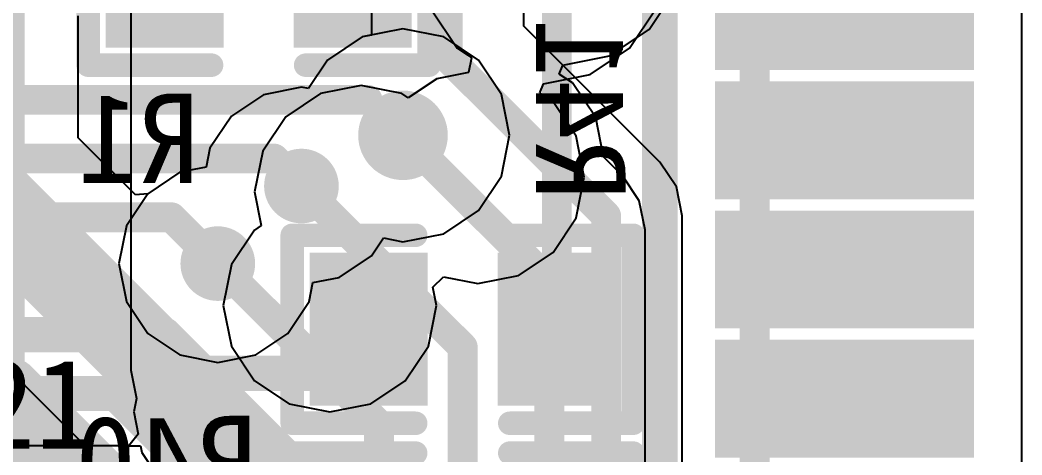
# Model space of a CAD drawing. Header units: millimetres. Extents: x 192 to 285.3, y 128.7 to 184.7.
# Drawn here: x 221.16 to 229.68, y 167.62 to 171.32 of the extents above; entities that cross this region are included whole.
import ezdxf

# ---------------------------------------------------------------- set-up
doc = ezdxf.new("R2010")
doc.units = ezdxf.units.MM
for name, color, linetype in [('BottomLayer', 5, 'Continuous'), ('BottomOverlay', 54, 'Continuous'), ('BottomPaste', 16, 'Continuous'), ('BottomSolder', 6, 'Continuous'), ('ConnectLayer', 7, 'Continuous'), ('MidLayer1', 16, 'Continuous'), ('MidLayer2', 76, 'Continuous'), ('MultiLayer', 9, 'Continuous'), ('TopLayer', 1, 'Continuous'), ('TopOverlay', 2, 'Continuous'), ('ViaHoleLayer', 16, 'Continuous')]:
    doc.layers.add(name, color=color, linetype=linetype)

# ---------------------------------------------------------------- blocks, each defined once
blk = doc.blocks.new('N303_3_B_5')
at = {"layer": 'BottomLayer'}
for points in [[(13.1706, 13.3104), (11.1706, 13.3104), (13.1706, 12.5104), (11.1706, 12.5104)], [(13.1706, 12.2104), (11.1706, 12.2104), (13.1706, 11.4104), (11.1706, 11.4104)], [(13.1706, 11.1104), (11.1706, 11.1104), (13.1706, 10.3104), (11.1706, 10.3104)], [(13.1706, 10.0104), (11.1706, 10.0104), (13.1706, 9.2104), (11.1706, 9.2104)]]:
    blk.add_solid(points, dxfattribs=at)
at = {"layer": 'BottomPaste'}
for points in [[(13.1706, 13.3104), (11.1706, 13.3104), (13.1706, 12.5104), (11.1706, 12.5104)], [(13.1706, 12.2104), (11.1706, 12.2104), (13.1706, 11.4104), (11.1706, 11.4104)], [(13.1706, 11.1104), (11.1706, 11.1104), (13.1706, 10.3104), (11.1706, 10.3104)], [(13.1706, 10.0104), (11.1706, 10.0104), (13.1706, 9.2104), (11.1706, 9.2104)]]:
    blk.add_solid(points, dxfattribs=at)
at = {"layer": 'BottomSolder'}
for points in [[(13.2722, 13.412), (11.069, 13.412), (13.2722, 12.4088), (11.069, 12.4088)], [(13.2722, 12.312), (11.069, 12.312), (13.2722, 11.3088), (11.069, 11.3088)], [(13.2722, 11.212), (11.069, 11.212), (13.2722, 10.2088), (11.069, 10.2088)], [(13.2722, 10.112), (11.069, 10.112), (13.2722, 9.1088), (11.069, 9.1088)]]:
    blk.add_solid(points, dxfattribs=at)
blk = doc.blocks.new('0603_B_98')
at = {"layer": 'BottomLayer'}
for points in [[(-1.2, -0.55), (-0.4, -0.55), (-1.2, 0.55), (-0.4, 0.55)], [(0.4, -0.55), (1.2, -0.55), (0.4, 0.55), (1.2, 0.55)]]:
    blk.add_solid(points, dxfattribs=at)
at = {"layer": 'BottomOverlay', "const_width": 0.2}
for points in [[(-1.45, 0.8), (-0.4, 0.8)], [(-1.45, -0.8), (-1.45, 0.8)], [(0.4, 0.8), (1.45, 0.8)], [(1.45, -0.8), (1.45, 0.8)], [(-1.45, -0.8), (-0.4, -0.8)], [(0.4, -0.8), (1.45, -0.8)]]:
    blk.add_lwpolyline(points, dxfattribs=at)
at = {"layer": 'BottomOverlay', "const_width": 0.1}
for points in [[(-1.5, 0.8, 1), (-1.4, 0.8, 1)], [(-1.5, 0.8, 1), (-1.4, 0.8, 1)], [(-0.45, 0.8, 1), (-0.35, 0.8, 1)], [(0.35, 0.8, 1), (0.45, 0.8, 1)], [(1.4, 0.8, 1), (1.5, 0.8, 1)], [(1.4, 0.8, 1), (1.5, 0.8, 1)], [(-1.5, -0.8, 1), (-1.4, -0.8, 1)], [(-1.5, -0.8, 1), (-1.4, -0.8, 1)], [(-0.45, -0.8, 1), (-0.35, -0.8, 1)], [(0.35, -0.8, 1), (0.45, -0.8, 1)], [(1.4, -0.8, 1), (1.5, -0.8, 1)], [(1.4, -0.8, 1), (1.5, -0.8, 1)]]:
    blk.add_lwpolyline(points, format="xyb", close=True, dxfattribs=at)
at = {"layer": 'BottomPaste'}
for points in [[(-1.2, -0.55), (-0.4, -0.55), (-1.2, 0.55), (-0.4, 0.55)], [(0.4, -0.55), (1.2, -0.55), (0.4, 0.55), (1.2, 0.55)]]:
    blk.add_solid(points, dxfattribs=at)
at = {"layer": 'BottomSolder'}
for points in [[(-1.3016, -0.6516), (-0.2984, -0.6516), (-1.3016, 0.6516), (-0.2984, 0.6516)], [(0.2984, -0.6516), (1.3016, -0.6516), (0.2984, 0.6516), (1.3016, 0.6516)]]:
    blk.add_solid(points, dxfattribs=at)
blk = doc.blocks.new('0603_B_99')
at = {"layer": 'BottomLayer'}
for points in [[(-1.2, -0.55), (-0.4, -0.55), (-1.2, 0.55), (-0.4, 0.55)], [(0.4, -0.55), (1.2, -0.55), (0.4, 0.55), (1.2, 0.55)]]:
    blk.add_solid(points, dxfattribs=at)
at = {"layer": 'BottomOverlay', "const_width": 0.2}
for points in [[(-1.45, 0.8), (-0.4, 0.8)], [(-1.45, -0.8), (-1.45, 0.8)], [(0.4, 0.8), (1.45, 0.8)], [(1.45, -0.8), (1.45, 0.8)], [(-1.45, -0.8), (-0.4, -0.8)], [(0.4, -0.8), (1.45, -0.8)]]:
    blk.add_lwpolyline(points, dxfattribs=at)
at = {"layer": 'BottomOverlay', "const_width": 0.1}
for points in [[(-1.5, 0.8, 1), (-1.4, 0.8, 1)], [(-1.5, 0.8, 1), (-1.4, 0.8, 1)], [(-0.45, 0.8, 1), (-0.35, 0.8, 1)], [(0.35, 0.8, 1), (0.45, 0.8, 1)], [(1.4, 0.8, 1), (1.5, 0.8, 1)], [(1.4, 0.8, 1), (1.5, 0.8, 1)], [(-1.5, -0.8, 1), (-1.4, -0.8, 1)], [(-1.5, -0.8, 1), (-1.4, -0.8, 1)], [(-0.45, -0.8, 1), (-0.35, -0.8, 1)], [(0.35, -0.8, 1), (0.45, -0.8, 1)], [(1.4, -0.8, 1), (1.5, -0.8, 1)], [(1.4, -0.8, 1), (1.5, -0.8, 1)]]:
    blk.add_lwpolyline(points, format="xyb", close=True, dxfattribs=at)
at = {"layer": 'BottomPaste'}
for points in [[(-1.2, -0.55), (-0.4, -0.55), (-1.2, 0.55), (-0.4, 0.55)], [(0.4, -0.55), (1.2, -0.55), (0.4, 0.55), (1.2, 0.55)]]:
    blk.add_solid(points, dxfattribs=at)
at = {"layer": 'BottomSolder'}
for points in [[(-1.3016, -0.6516), (-0.2984, -0.6516), (-1.3016, 0.6516), (-0.2984, 0.6516)], [(0.2984, -0.6516), (1.3016, -0.6516), (0.2984, 0.6516), (1.3016, 0.6516)]]:
    blk.add_solid(points, dxfattribs=at)
blk = doc.blocks.new('0603_B_103')
at = {"layer": 'BottomLayer'}
for points in [[(-1.2, -0.55), (-0.4, -0.55), (-1.2, 0.55), (-0.4, 0.55)], [(0.4, -0.55), (1.2, -0.55), (0.4, 0.55), (1.2, 0.55)]]:
    blk.add_solid(points, dxfattribs=at)
at = {"layer": 'BottomOverlay', "const_width": 0.2}
for points in [[(-1.45, 0.8), (-0.4, 0.8)], [(-1.45, -0.8), (-1.45, 0.8)], [(0.4, 0.8), (1.45, 0.8)], [(1.45, -0.8), (1.45, 0.8)], [(-1.45, -0.8), (-0.4, -0.8)], [(0.4, -0.8), (1.45, -0.8)]]:
    blk.add_lwpolyline(points, dxfattribs=at)
at = {"layer": 'BottomOverlay', "const_width": 0.1}
for points in [[(-1.5, 0.8, 1), (-1.4, 0.8, 1)], [(-1.5, 0.8, 1), (-1.4, 0.8, 1)], [(-0.45, 0.8, 1), (-0.35, 0.8, 1)], [(0.35, 0.8, 1), (0.45, 0.8, 1)], [(1.4, 0.8, 1), (1.5, 0.8, 1)], [(1.4, 0.8, 1), (1.5, 0.8, 1)], [(-1.5, -0.8, 1), (-1.4, -0.8, 1)], [(-1.5, -0.8, 1), (-1.4, -0.8, 1)], [(-0.45, -0.8, 1), (-0.35, -0.8, 1)], [(0.35, -0.8, 1), (0.45, -0.8, 1)], [(1.4, -0.8, 1), (1.5, -0.8, 1)], [(1.4, -0.8, 1), (1.5, -0.8, 1)]]:
    blk.add_lwpolyline(points, format="xyb", close=True, dxfattribs=at)
at = {"layer": 'BottomPaste'}
for points in [[(-1.2, -0.55), (-0.4, -0.55), (-1.2, 0.55), (-0.4, 0.55)], [(0.4, -0.55), (1.2, -0.55), (0.4, 0.55), (1.2, 0.55)]]:
    blk.add_solid(points, dxfattribs=at)
at = {"layer": 'BottomSolder'}
for points in [[(-1.3016, -0.6516), (-0.2984, -0.6516), (-1.3016, 0.6516), (-0.2984, 0.6516)], [(0.2984, -0.6516), (1.3016, -0.6516), (0.2984, 0.6516), (1.3016, 0.6516)]]:
    blk.add_solid(points, dxfattribs=at)
blk = doc.blocks.new('TQFP_64_B_120')
at = {"layer": 'BottomSolder'}
for points in [[(4.8484, 2.0016), (4.8484, 1.4984), (7.1516, 2.0016), (7.1516, 1.4984)], [(4.8484, 1.5016), (4.8484, 0.9984), (7.1516, 1.5016), (7.1516, 0.9984)], [(4.8484, 1.0016), (4.8484, 0.4984), (7.1516, 1.0016), (7.1516, 0.4984)], [(4.8484, 0.5016), (4.8484, -0.0016), (7.1516, 0.5016), (7.1516, -0.0016)], [(4.8484, 0.0016), (4.8484, -0.5016), (7.1516, 0.0016), (7.1516, -0.5016)], [(4.8484, -0.4984), (4.8484, -1.0016), (7.1516, -0.4984), (7.1516, -1.0016)], [(4.8484, -0.9984), (4.8484, -1.5016), (7.1516, -0.9984), (7.1516, -1.5016)], [(4.8484, -1.4984), (4.8484, -2.0016), (7.1516, -1.4984), (7.1516, -2.0016)]]:
    blk.add_solid(points, dxfattribs=at)
blk = doc.blocks.new('GPS_ANT_25_25_166')
at = {"layer": 'TopOverlay', "const_width": 0.254}
blk.add_lwpolyline([(12.5, -15.5), (-12.5, -15.5)], dxfattribs=at)

msp = doc.modelspace()

# ---------------------------------------------------------------- linework, layer by layer
at = {"layer": 'BottomLayer'}
for p, q in [((229.6754, 170.4904), (229.6754, 172.3064)), ((229.6754, 169.3904), (229.6754, 170.4904)), ((229.6754, 168.2904), (229.6754, 169.3904)), ((229.6754, 167.1904), (229.6754, 168.2904))]:
    msp.add_line(p, q, dxfattribs=at)
for points, const_width in [([(226.5966, 167.3922), (226.5966, 171.8902)], 0.3048), ([(225.7202, 168.6898), (225.7202, 171.725)], 0.254), ([(220.0434, 170.643), (224.11, 170.643)], 0.254), ([(220.0434, 170.143), (223.3146, 170.143)], 0.254), ([(223.3146, 170.143), (223.5486, 169.909)], 0.254), ([(220.0434, 169.643), (222.443, 169.643)], 0.254), ([(222.443, 169.643), (222.8374, 169.2486)], 0.254), ([(220.0434, 168.643), (222.3802, 168.643)], 0.3), ([(222.3802, 168.643), (222.7086, 168.3145)], 0.3), ([(223.745, 168.3145), (224.1202, 168.6898)], 0.3), ([(222.7086, 168.3145), (223.745, 168.3145)], 0.3), ([(220.0434, 168.143), (221.9738, 168.143)], 0.3), ([(221.9738, 168.143), (223.0018, 167.115)], 0.3)]:
    msp.add_lwpolyline(points, dxfattribs=dict(at, const_width=const_width))
for points, const_width in [([(224.0465, 170.643, 1), (224.1735, 170.643, 1)], 0.127), ([(224.2217, 170.3408, 1), (224.6027, 170.3408, 1)], 0.381), ([(223.2511, 170.143, 1), (223.3781, 170.143, 1)], 0.127), ([(223.2511, 170.143, 1), (223.3781, 170.143, 1)], 0.127), ([(223.3899, 169.909, 1), (223.7074, 169.909, 1)], 0.3175), ([(223.4851, 169.909, 1), (223.6121, 169.909, 1)], 0.127), ([(222.3795, 169.643, 1), (222.5065, 169.643, 1)], 0.127), ([(222.3795, 169.643, 1), (222.5065, 169.643, 1)], 0.127), ([(222.6787, 169.2486, 1), (222.9962, 169.2486, 1)], 0.3175), ([(222.7739, 169.2486, 1), (222.9009, 169.2486, 1)], 0.127), ([(222.3052, 168.643, 1), (222.4552, 168.643, 1)], 0.15), ([(222.3052, 168.643, 1), (222.4552, 168.643, 1)], 0.15), ([(224.0452, 168.6898, 1), (224.1952, 168.6898, 1)], 0.15), ([(225.6567, 168.6898, 1), (225.7837, 168.6898, 1)], 0.127), ([(222.6336, 168.3145, 1), (222.7836, 168.3145, 1)], 0.15), ([(222.6336, 168.3145, 1), (222.7836, 168.3145, 1)], 0.15), ([(223.67, 168.3145, 1), (223.82, 168.3145, 1)], 0.15), ([(223.67, 168.3145, 1), (223.82, 168.3145, 1)], 0.15), ([(221.8988, 168.143, 1), (222.0488, 168.143, 1)], 0.15), ([(221.8988, 168.143, 1), (222.0488, 168.143, 1)], 0.15)]:
    msp.add_lwpolyline(points, format="xyb", close=True, dxfattribs=dict(at, const_width=const_width))
at = {"layer": 'ConnectLayer'}
for p, q in [((222.0975, 171.9742), (222.0975, 168.342)), ((226.505, 171.2417), (226.7296, 171.5778)), ((224.649, 171.4176), (224.8735, 171.0815)), ((226.3385, 171.0815), (226.5631, 171.4176)), ((226.1689, 171.0171), (226.505, 171.2417)), ((224.8735, 171.0815), (224.9944, 171.0007)), ((226.0024, 170.857), (226.3385, 171.0815)), ((224.9944, 171.0007), (224.9696, 170.8762)), ((225.7725, 170.9383), (226.1689, 171.0171)), ((225.741, 170.8622), (225.7725, 170.9383)), ((224.7003, 170.8226), (224.4569, 170.6599)), ((224.9696, 170.8762), (224.7003, 170.8226)), ((225.606, 170.7781), (226.0024, 170.857)), ((225.8547, 170.7863), (225.741, 170.8622)), ((224.0566, 170.7646), (223.7097, 170.6956)), ((224.4035, 170.6956), (224.0566, 170.7646)), ((225.5745, 170.7021), (225.606, 170.7781)), ((226.0511, 170.4923), (225.8547, 170.7863)), ((223.7097, 170.6956), (223.4157, 170.4991)), ((224.4569, 170.6599), (224.4035, 170.6956)), ((225.6881, 170.6261), (225.5745, 170.7021)), ((225.8846, 170.3321), (225.6881, 170.6261)), ((223.4157, 170.4991), (223.2192, 170.2051)), ((226.1179, 170.1569), (226.0511, 170.4923)), ((225.9536, 169.9852), (225.8846, 170.3321)), ((223.2192, 170.2051), (223.1502, 169.8582)), ((226.2811, 169.9936), (226.1179, 170.1569)), ((225.8846, 169.6383), (225.9536, 169.9852)), ((226.4215, 169.7836), (226.2811, 169.9936)), ((223.1502, 169.8582), (223.2071, 169.5723)), ((226.4708, 169.5358), (226.4215, 169.7836)), ((225.6881, 169.3443), (225.8846, 169.6383)), ((223.2071, 169.5723), (223.1496, 169.5339)), ((223.1496, 169.5339), (222.9532, 169.2399)), ((226.4708, 166.738), (226.4708, 169.5358)), ((225.3941, 169.1478), (225.6881, 169.3443)), ((222.9532, 169.2399), (222.8842, 168.893)), ((224.6664, 169.0469), (224.7562, 169.1367)), ((224.7562, 169.1367), (225.0472, 169.0788)), ((225.0472, 169.0788), (225.3941, 169.1478)), ((224.697, 168.893), (224.6664, 169.0469)), ((222.8842, 168.893), (222.9532, 168.5461)), ((224.628, 168.5461), (224.697, 168.893)), ((222.9532, 168.5461), (223.1496, 168.2521)), ((224.4315, 168.2521), (224.628, 168.5461)), ((222.0975, 168.342), (222.1456, 168.1003)), ((223.1496, 168.2521), (223.4437, 168.0556)), ((224.1374, 168.0556), (224.4315, 168.2521)), ((222.1456, 168.1003), (222.1229, 167.9864)), ((223.4437, 168.0556), (223.7906, 167.9866)), ((223.7906, 167.9866), (224.1374, 168.0556)), ((222.1229, 167.9864), (222.1607, 167.7964)), ((222.1607, 167.7964), (222.0802, 167.6982)), ((222.0768, 167.6982), (220.9418, 167.6982)), ((222.0768, 166.6399), (222.0768, 167.6982)), ((222.0802, 167.6982), (222.1802, 167.6982)), ((222.1802, 167.6982), (222.1919, 167.6395)), ((222.1919, 167.6395), (222.3884, 167.3454))]:
    msp.add_line(p, q, dxfattribs=at)
at = {"layer": 'MidLayer1'}
for p, q in [((224.4122, 171.2472), (224.0653, 171.1782)), ((224.7591, 171.1782), (224.4122, 171.2472)), ((224.0653, 171.1782), (223.7713, 170.9817)), ((225.0531, 170.9817), (224.7591, 171.1782)), ((223.7713, 170.9817), (223.6089, 170.7387)), ((225.2496, 170.6877), (225.0531, 170.9817)), ((223.5486, 170.7507), (223.2265, 170.6866)), ((223.6089, 170.7387), (223.5486, 170.7507)), ((223.2265, 170.6866), (222.9535, 170.5042)), ((225.3186, 170.3408), (225.2496, 170.6877)), ((222.9535, 170.5042), (222.771, 170.2311)), ((225.2496, 169.9939), (225.3186, 170.3408)), ((222.771, 170.2311), (222.7391, 170.0707)), ((222.7391, 170.0707), (222.5153, 170.0262)), ((222.5153, 170.0262), (222.2423, 169.8438)), ((225.0531, 169.6999), (225.2496, 169.9939)), ((222.2423, 169.8438), (222.0598, 169.5707)), ((224.7591, 169.5034), (225.0531, 169.6999)), ((222.0598, 169.5707), (221.9957, 169.2486)), ((224.1438, 169.3138), (224.2463, 169.4674)), ((224.2463, 169.4674), (224.4122, 169.4344)), ((224.4122, 169.4344), (224.7591, 169.5034)), ((223.8707, 169.1314), (224.1438, 169.3138)), ((221.9957, 169.2486), (222.0598, 168.9265)), ((223.6469, 169.0869), (223.8707, 169.1314)), ((223.615, 168.9265), (223.6469, 169.0869)), ((222.0598, 168.9265), (222.2423, 168.6534)), ((223.4326, 168.6534), (223.615, 168.9265)), ((222.2423, 168.6534), (222.5153, 168.471)), ((223.1595, 168.471), (223.4326, 168.6534)), ((222.5153, 168.471), (222.8374, 168.4069)), ((222.8374, 168.4069), (223.1595, 168.471))]:
    msp.add_line(p, q, dxfattribs=at)
for points, const_width in [([(224.2217, 170.3408, 1), (224.6027, 170.3408, 1)], 0.381), ([(223.3899, 169.909, 1), (223.7074, 169.909, 1)], 0.3175), ([(222.6787, 169.2486, 1), (222.9962, 169.2486, 1)], 0.3175)]:
    msp.add_lwpolyline(points, format="xyb", close=True, dxfattribs=dict(at, const_width=const_width))
at = {"layer": 'MidLayer2'}
for p, q in [((224.4122, 171.2472), (224.0653, 171.1782)), ((224.7591, 171.1782), (224.4122, 171.2472)), ((224.0653, 171.1782), (223.7713, 170.9817)), ((225.0531, 170.9817), (224.7591, 171.1782)), ((223.7713, 170.9817), (223.6089, 170.7387)), ((225.2496, 170.6877), (225.0531, 170.9817)), ((223.5486, 170.7507), (223.2265, 170.6866)), ((223.6089, 170.7387), (223.5486, 170.7507)), ((223.2265, 170.6866), (222.9535, 170.5042)), ((225.3186, 170.3408), (225.2496, 170.6877)), ((222.9535, 170.5042), (222.771, 170.2311)), ((225.2496, 169.9939), (225.3186, 170.3408)), ((222.771, 170.2311), (222.7391, 170.0707)), ((222.7391, 170.0707), (222.5153, 170.0262)), ((222.5153, 170.0262), (222.2423, 169.8438)), ((225.0531, 169.6999), (225.2496, 169.9939)), ((222.2423, 169.8438), (222.0598, 169.5707)), ((224.7591, 169.5034), (225.0531, 169.6999)), ((222.0598, 169.5707), (221.9957, 169.2486)), ((224.1438, 169.3138), (224.2463, 169.4674)), ((224.2463, 169.4674), (224.4122, 169.4344)), ((224.4122, 169.4344), (224.7591, 169.5034)), ((223.8707, 169.1314), (224.1438, 169.3138)), ((221.9957, 169.2486), (222.0598, 168.9265)), ((223.6469, 169.0869), (223.8707, 169.1314)), ((223.615, 168.9265), (223.6469, 169.0869)), ((222.0598, 168.9265), (222.2423, 168.6534)), ((223.4326, 168.6534), (223.615, 168.9265)), ((222.2423, 168.6534), (222.5153, 168.471)), ((223.1595, 168.471), (223.4326, 168.6534)), ((222.5153, 168.471), (222.8374, 168.4069)), ((222.8374, 168.4069), (223.1595, 168.471))]:
    msp.add_line(p, q, dxfattribs=at)
for points, const_width in [([(224.2217, 170.3408, 1), (224.6027, 170.3408, 1)], 0.381), ([(223.3899, 169.909, 1), (223.7074, 169.909, 1)], 0.3175), ([(222.6787, 169.2486, 1), (222.9962, 169.2486, 1)], 0.3175)]:
    msp.add_lwpolyline(points, format="xyb", close=True, dxfattribs=dict(at, const_width=const_width))
at = {"layer": 'MultiLayer'}
for points, const_width in [([(224.2217, 170.3408, 1), (224.6027, 170.3408, 1)], 0.381), ([(223.3899, 169.909, 1), (223.7074, 169.909, 1)], 0.3175), ([(222.6787, 169.2486, 1), (222.9962, 169.2486, 1)], 0.3175)]:
    msp.add_lwpolyline(points, format="xyb", close=True, dxfattribs=dict(at, const_width=const_width))
at = {"layer": 'TopLayer'}
for p, q in [((224.1458, 172.1734), (224.1458, 171.1942)), ((225.4406, 171.2694), (225.4406, 172.1734)), ((221.6508, 170.32), (221.6508, 171.3568)), ((226.5972, 170.1128), (225.4406, 171.2694)), ((224.0653, 171.1782), (223.7713, 170.9817)), ((224.1458, 171.1942), (224.0653, 171.1782)), ((223.7713, 170.9817), (223.6089, 170.7387)), ((223.5486, 170.7507), (223.2265, 170.6866)), ((223.6089, 170.7387), (223.5486, 170.7507)), ((223.2265, 170.6866), (222.9535, 170.5042)), ((222.9535, 170.5042), (222.771, 170.2311)), ((222.1374, 169.8334), (221.6508, 170.32)), ((222.771, 170.2311), (222.7391, 170.0707)), ((222.7391, 170.0707), (222.5153, 170.0262)), ((226.7376, 169.9028), (226.5972, 170.1128)), ((222.5153, 170.0262), (222.2423, 169.8438)), ((226.7868, 169.655), (226.7376, 169.9028)), ((222.2423, 169.8438), (222.1374, 169.8334)), ((226.7868, 166.5346), (226.7868, 169.655)), ((220.1035, 169.3037), (221.7518, 167.6553)), ((221.7518, 167.6553), (221.7032, 167.538))]:
    msp.add_line(p, q, dxfattribs=at)
for points, const_width in [([(224.7932, 171.0012), (224.7932, 172.8046)], 0.254), ([(224.7932, 171.0012), (226.1394, 169.655)], 0.254), ([(224.4122, 170.3408), (225.6568, 169.0962)], 0.254), ([(220.7444, 169.9446), (223.4702, 167.2188)], 0.762), ([(223.5486, 169.909), (224.9202, 168.5374)], 0.254), ([(226.1394, 166.2664), (226.1394, 169.655)], 0.254), ([(222.8374, 169.2486), (224.209, 167.877)], 0.254), ([(225.6568, 165.4132), (225.6568, 169.0962)], 0.254), ([(224.9202, 164.7782), (224.9202, 168.5374)], 0.254), ([(221.034, 168.143), (222.1008, 167.0762)], 0.635), ([(224.209, 164.0924), (224.209, 167.877)], 0.254)]:
    msp.add_lwpolyline(points, dxfattribs=dict(at, const_width=const_width))
for points, const_width in [([(224.7297, 171.0012, 1), (224.8567, 171.0012, 1)], 0.127), ([(224.7297, 171.0012, 1), (224.8567, 171.0012, 1)], 0.127), ([(224.2217, 170.3408, 1), (224.6027, 170.3408, 1)], 0.381), ([(224.3487, 170.3408, 1), (224.4757, 170.3408, 1)], 0.127), ([(223.3899, 169.909, 1), (223.7074, 169.909, 1)], 0.3175), ([(223.4851, 169.909, 1), (223.6121, 169.909, 1)], 0.127), ([(226.0759, 169.655, 1), (226.2029, 169.655, 1)], 0.127), ([(226.0759, 169.655, 1), (226.2029, 169.655, 1)], 0.127), ([(222.6787, 169.2486, 1), (222.9962, 169.2486, 1)], 0.3175), ([(222.7739, 169.2486, 1), (222.9009, 169.2486, 1)], 0.127), ([(225.5933, 169.0962, 1), (225.7203, 169.0962, 1)], 0.127), ([(225.5933, 169.0962, 1), (225.7203, 169.0962, 1)], 0.127), ([(224.8567, 168.5374, 1), (224.9837, 168.5374, 1)], 0.127), ([(224.8567, 168.5374, 1), (224.9837, 168.5374, 1)], 0.127), ([(220.8753, 168.143, 1), (221.1928, 168.143, 1)], 0.3175), ([(224.1455, 167.877, 1), (224.2725, 167.877, 1)], 0.127), ([(224.1455, 167.877, 1), (224.2725, 167.877, 1)], 0.127)]:
    msp.add_lwpolyline(points, format="xyb", close=True, dxfattribs=dict(at, const_width=const_width))
at = {"layer": 'ViaHoleLayer', "const_width": 0.1905}
for points in [[(224.317, 170.3408, 1), (224.5075, 170.3408, 1)], [(223.4534, 169.909, 1), (223.6439, 169.909, 1)], [(222.7422, 169.2486, 1), (222.9327, 169.2486, 1)]]:
    msp.add_lwpolyline(points, format="xyb", close=True, dxfattribs=at)

# ---------------------------------------------------------------- block references
for name, p, rotation in [('GPS_ANT_25_25_166', (242.9034, 171.6108), 270), ('N303_3_B_5', (240.338, 181.0088), 180), ('TQFP_64_B_120', (214.0434, 169.393), 360), ('0603_B_103', (223.1846, 171.7378), 360), ('0603_B_99', (224.9202, 168.6898), 360), ('0603_B_98', (224.9202, 166.8356), 360)]:
    msp.add_blockref(name, p, dxfattribs=dict(rotation=rotation))

# ---------------------------------------------------------------- texts
at = {"layer": 'BottomOverlay', "text_generation_flag": 2}
msp.add_text('R41', height=0.762, rotation=270, dxfattribs=at).set_placement((225.5424, 169.782))
for s, p in [('R1', (222.685, 169.9344)), ('R40', (223.1796, 167.1912))]:
    msp.add_text(s, height=0.762, dxfattribs=at).set_placement(p)
at = {"layer": 'TopOverlay'}
msp.add_text('C21', height=0.762, dxfattribs=at).set_placement((220.2466, 167.6738))

doc.saveas('drawing.dxf')
